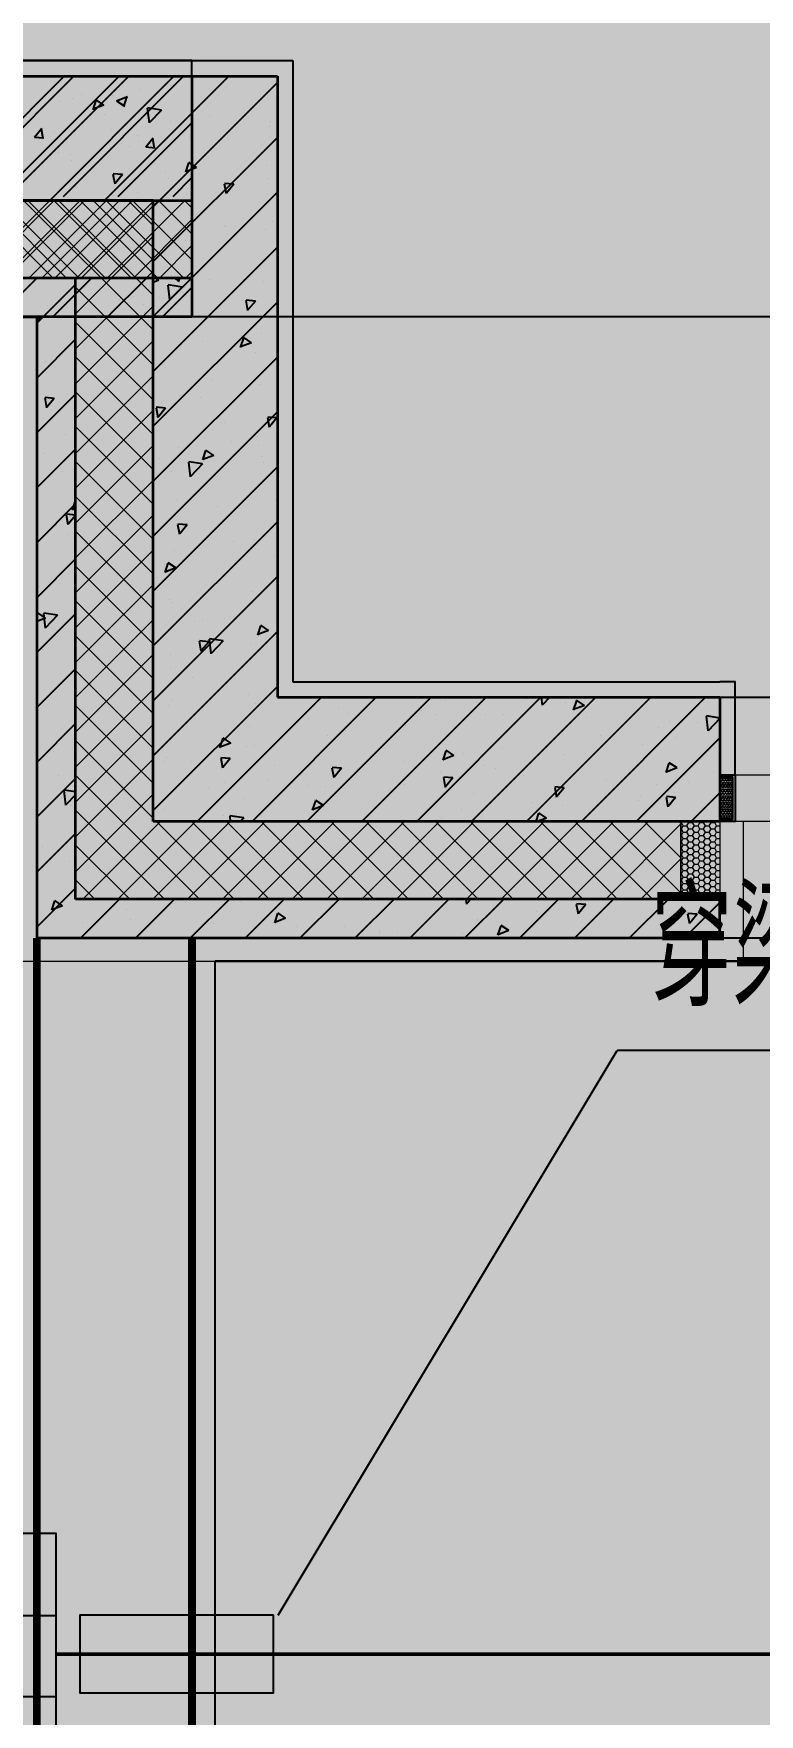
# Model space of a CAD drawing. Header units: inches. Extents: x 143994 to 247866, y 243815 to 272761.
# Drawn here: x 241054 to 241989, y 247896 to 250061 of the extents above; entities that cross this region are included whole.
import ezdxf

# ---------------------------------------------------------------- set-up
doc = ezdxf.new("R2010")
doc.units = ezdxf.units.IN
doc.header["$LTSCALE"] = 1000
doc.header["$MEASUREMENT"] = 0
doc.layers.get('DEFPOINTS').update_dxf_attribs({"color": 62})
for name, color, linetype in [('0-建筑1F', 127, 'Continuous'), ('0-建筑2F', 127, 'Continuous'), ('00给水标注', 13, 'Continuous'), ('00雨水标注', 3, 'Continuous'), ('00雨水管件', 64, 'Continuous'), ('A-S-face(建筑粉刷线)', 136, 'Continuous'), ('A-Wall-Patn', 255, 'Continuous'), ('PUB_HATCH', 8, 'Continuous'), ('立面', 8, 'Continuous')]:
    doc.layers.add(name, color=color, linetype=linetype)
for name, color, linetype, lineweight in [('00雨水管', 60, 'Continuous', 50), ('A-M-Stone', 11, 'Continuous', 15), ('A-Wall', 254, 'Continuous', 35), ('MQ-HZ幕墙绘制', 6, 'Continuous', 13), ('W-保温层', 8, 'Continuous', 13)]:
    doc.layers.add(name, color=color, linetype=linetype, lineweight=lineweight)
doc.styles.add('ECADI', font='hzs.shx', dxfattribs={"width": 0.7, "bigfont": 'hztxt.shx'})
doc.styles.get("Standard").update_dxf_attribs({"font": 'arial.ttf'})
doc.linetypes.add('Y_WATER_SUPPLY', pattern='A,3,-0.2,["Y",Standard,S=0.2,R=0,X=-0.1,Y=-0.05],-0.2', length=3.4)

# ---------------------------------------------------------------- blocks, each defined once
blk = doc.blocks.new('144')
at = {"layer": 'A-S-face(建筑粉刷线)', "color": 127}
for p, q in [((656706.9, -390130.3), (656286.9, -390130.3)), ((656706.9, -390150.3), (656706.9, -390130.3))]:
    blk.add_line(p, q, dxfattribs=at)
at = {"layer": 'A-Wall', "color": 127}
for p, q in [((656286.9, -390150.3), (656706.9, -390150.3)), ((656706.9, -390150.3), (656706.9, -390460.3)), ((656286.9, -390310.3), (656706.9, -390310.3)), ((656706.9, -390410.3), (656286.9, -390410.3)), ((656706.9, -390460.3), (656286.9, -390460.3)), ((656706.9, -390460.3), (656506.9, -390460.3))]:
    blk.add_line(p, q, dxfattribs=at)
at = {"layer": 'PUB_HATCH', "color": 127, "linetype": 'Continuous'}
for p, q in [((656399.8, -390305.3), (656554.8, -390150.3)), ((656470.5, -390305.3), (656625.5, -390150.3)), ((656541.2, -390305.3), (656696.2, -390150.3)), ((656537.1, -390182.4), (656537.1, -390182.4)), ((656553.5, -390178.6), (656553.5, -390178.6)), ((656603.6, -390172), (656603.6, -390172)), ((656609.8, -390181.9), (656623.8, -390176.5)), ((656609.8, -390181.9), (656619.7, -390188.6)), ((656619, -390189.6), (656623, -390177.5)), ((656641, -390167.4), (656641, -390167.4)), ((656679.4, -390162.1), (656679.4, -390162.1)), ((656614.5, -390184.9), (656614.5, -390184.9)), ((656504, -390228.9), (656513.7, -390217.4)), ((656515.2, -390230.9), (656512.9, -390218.4)), ((656611.9, -390305.3), (656706.9, -390210.3)), ((656504, -390228.9), (656516, -390229.9)), ((656509.7, -390231.9), (656509.7, -390231.9)), ((656616.5, -390236.4), (656616.5, -390236.4)), ((656626.7, -390240.9), (656626.7, -390240.9)), ((656638.6, -390234), (656638.6, -390234)), ((656647.5, -390241.4), (656657.1, -390229.9)), ((656647.5, -390241.4), (656659.4, -390242.5)), ((656658.7, -390243.5), (656656.4, -390230.9)), ((656534.7, -390249), (656534.7, -390249)), ((656551, -390250.9), (656551, -390250.9)), ((656551.9, -390258.8), (656551.9, -390258.8)), ((656658.7, -390263.3), (656658.7, -390263.3)), ((656682.6, -390305.3), (656706.9, -390281)), ((656606.2, -390304.2), (656606.2, -390304.2)), ((656636.1, -390300.5), (656636.1, -390300.5)), ((656700.4, -390303.2), (656700.4, -390303.2)), ((656456.9, -390460.3), (656506.9, -390410.3)), ((656527.6, -390460.3), (656577.6, -390410.3)), ((656598.3, -390460.3), (656648.3, -390410.3)), ((656684.7, -390410.3), (656690.4, -390414.1)), ((656689.7, -390415.1), (656691.3, -390410.3)), ((656537.7, -390440.3), (656537.7, -390440.3)), ((656613.9, -390438.1), (656613.9, -390438.1)), ((656631.3, -390433.7), (656631.3, -390433.7)), ((656669, -390460.3), (656706.9, -390422.4)), ((656506.9, -390466.1), (656512.8, -390460.3)), ((656527.4, -390448.7), (656527.4, -390448.7)), ((656644.5, -390444.8), (656644.5, -390444.8)), ((656645.3, -390454.4), (656645.3, -390454.4))]:
    blk.add_line(p, q, dxfattribs=at)
at = {"layer": 'W-保温层', "color": 127, "linetype": 'Continuous'}
for p, q in [((656428.1, -390310.3), (656528.1, -390410.3)), ((656429.3, -390410.3), (656529.3, -390310.3)), ((656461.8, -390310.3), (656561.8, -390410.3)), ((656463, -390410.3), (656563, -390310.3)), ((656495.5, -390310.3), (656595.5, -390410.3)), ((656496.7, -390410.3), (656596.7, -390310.3)), ((656529.1, -390310.3), (656629.1, -390410.3)), ((656530.3, -390410.3), (656630.3, -390310.3)), ((656562.8, -390310.3), (656662.8, -390410.3)), ((656564, -390410.3), (656664, -390310.3)), ((656596.5, -390310.3), (656696.5, -390410.3)), ((656597.7, -390410.3), (656697.7, -390310.3)), ((656630.2, -390310.3), (656706.9, -390387)), ((656663.8, -390310.3), (656706.9, -390353.4)), ((656697.5, -390310.3), (656706.9, -390319.7)), ((656631.4, -390410.3), (656706.9, -390334.7)), ((656665, -390410.3), (656706.9, -390368.4)), ((656698.7, -390410.3), (656706.9, -390402.1))]:
    blk.add_line(p, q, dxfattribs=at)
at = {"layer": '立面', "color": 127}
blk.add_line((657906.9, -390460.3), (656706.9, -390460.3), dxfattribs=at)
blk = doc.blocks.new('1442323')
at = {"layer": 'MQ-HZ幕墙绘制'}
h = blk.add_hatch(dxfattribs=at)
h.set_pattern_fill('HEX', color=127, angle=-90, style=0)
h.set_pattern_definition([(270, (1020.9525, 145.3926), (1.649778, -3e-16), [0.9525, -1.905]), (30, (1020.9525, 145.3926), (-0.824889, 1.4287496586), [0.9525, -1.905]), (330, (1020.9525, 144.4401), (0.824889, 1.4287496586), [0.9525, -1.905])])
h.paths.add_polyline_path([(699436.9, -391196.3), (699436.9, -391142.3), (699453.9, -391142.3), (699453.9, -391196.3)])
h = blk.add_hatch(dxfattribs=at)
h.set_pattern_fill('HONEY', color=127, scale=3)
h.set_pattern_definition([(0, (2375.541, 380841.3842), (7.14375, 4.124445), [4.7625, -9.525]), (120, (2375.541, 380841.3842), (-7.143749147, 4.124446478), [4.7625, -9.525]), (60, (2375.541, 380841.3842), (8.53e-07, 8.248891478), [-9.525, 4.7625])])
h.paths.add_polyline_path([(699436.9, -391199.3), (699436.9, -391299.3), (699386.9, -391299.3), (699386.9, -391199.3)])
at = {"layer": 'A-M-Stone', "color": 127}
for p, q in [((699466.9, -391199.3), (699466.9, -391379.3)), ((698526.9, -391379.3), (699436.9, -391379.3)), ((699466.9, -391379.3), (699436.9, -391379.3))]:
    blk.add_line(p, q, dxfattribs=at)
at = {"layer": 'A-S-face(建筑粉刷线)', "color": 127}
for p, q in [((697936.9, -390219.3), (698886.9, -390219.3)), ((698886.9, -390219.3), (698886.9, -391019.3)), ((698886.9, -391019.3), (699436.9, -391019.3))]:
    blk.add_line(p, q, dxfattribs=at)
blk.add_lwpolyline([(699456.9, -391139.3), (699456.9, -391019.3), (699436.9, -391019.3)], dxfattribs=at)
at = {"layer": 'A-Wall', "color": 127}
for p, q in [((697936.9, -390239.3), (698866.9, -390239.3)), ((698866.9, -390239.3), (698866.9, -391039.3)), ((698706.9, -390399.3), (697936.9, -390399.3)), ((698706.9, -391199.3), (698706.9, -390399.3)), ((698606.9, -390499.3), (697936.9, -390499.3)), ((698606.9, -391299.3), (698606.9, -390499.3)), ((697936.9, -390549.3), (698556.9, -390549.3)), ((698556.9, -390549.3), (698556.9, -391349.3)), ((698866.9, -391039.3), (699436.9, -391039.3)), ((699436.9, -391039.3), (699436.9, -391199.3)), ((699436.9, -391199.3), (698706.9, -391199.3)), ((699436.9, -391299.3), (698606.9, -391299.3)), ((699436.9, -391349.3), (699436.9, -391299.3)), ((698556.9, -391349.3), (699436.9, -391349.3))]:
    blk.add_line(p, q, dxfattribs=at)
at = {"layer": 'MQ-HZ幕墙绘制', "color": 127}
for p, q in [((699456.9, -391139.3), (699516.9, -391139.3)), ((699456.9, -391199.3), (699456.9, -391139.3)), ((699516.9, -391199.3), (699456.9, -391199.3))]:
    blk.add_line(p, q, dxfattribs=at)
at = {"layer": 'MQ-HZ幕墙绘制', "color": 127, "lineweight": -3}
blk.add_lwpolyline([(699456.9, -391139.3), (699456.9, -391199.3), (699439.9, -391199.3), (699439.9, -391199.3), (699436.9, -391199.3), (699436.9, -391196.3), (699453.9, -391196.3), (699453.9, -391142.3), (699436.9, -391142.3), (699436.9, -391139.3), (699439.9, -391139.3), (699439.9, -391139.3), (699456.9, -391139.3, -0.000051)], format="xyb", dxfattribs=at)
at = {"layer": 'MQ-HZ幕墙绘制', "color": 127}
blk.add_lwpolyline([(699436.9, -391199.3), (699436.9, -391299.3), (699386.9, -391299.3), (699386.9, -391199.3)], close=True, dxfattribs=at)
at = {"layer": 'PUB_HATCH', "color": 127, "linetype": 'Continuous'}
for p, q in [((698592.3, -390239.3), (698432.3, -390399.3)), ((698663, -390239.3), (698503, -390399.3)), ((698733.7, -390239.3), (698573.7, -390399.3)), ((698579.7, -390245.9), (698579.7, -390245.9)), ((698804.4, -390239.3), (698644.4, -390399.3)), ((698866.9, -390247.5), (698706.9, -390407.5)), ((698731.3, -390242.4), (698731.3, -390242.4)), ((698773, -390239.3), (698773.1, -390240.1)), ((698773.7, -390239.3), (698773.5, -390239.5)), ((698614.6, -390262.4), (698614.6, -390262.4)), ((698643.4, -390276.6), (698633.5, -390269.9)), ((698655.1, -390264.2), (698655.1, -390264.2)), ((698756.1, -390251.4), (698756.1, -390251.4)), ((698633.1, -390270.4), (698629, -390282.5)), ((698643.4, -390276.6), (698629.4, -390282)), ((698644.5, -390288.7), (698644.5, -390288.7)), ((698699.4, -390280.6), (698701.6, -390299.6)), ((698717.6, -390283), (698699.8, -390280.2)), ((698717.6, -390283), (698702, -390299.2)), ((698779.2, -390291.6), (698779.2, -390291.6)), ((698579.9, -390311), (698579.9, -390311)), ((698653.4, -390308.2), (698653.4, -390308.2)), ((698729.2, -390298.2), (698729.2, -390298.2)), ((698751.3, -390293.2), (698751.3, -390293.2)), ((698856.4, -390303.9), (698856.4, -390303.9)), ((698858, -390297.7), (698858, -390297.7)), ((698652.6, -390330.8), (698652.6, -390330.8)), ((698686.7, -390315.5), (698686.7, -390315.5)), ((698866.9, -390318.2), (698706.9, -390478.2)), ((698753.7, -390318), (698753.7, -390318)), ((698793.4, -390320), (698793.4, -390320)), ((698752.5, -390350.9), (698748.4, -390363)), ((698762.8, -390357.1), (698752.9, -390350.4)), ((698839.6, -390341.7), (698839.6, -390341.7)), ((698852.9, -390353.9), (698852.9, -390353.9)), ((698655.1, -390365.4), (698657.4, -390378)), ((698667.5, -390365.9), (698655.5, -390364.9)), ((698667.5, -390365.9), (698657.8, -390377.4)), ((698676.5, -390377.1), (698676.5, -390377.1)), ((698723, -390361.7), (698723, -390361.7)), ((698726.6, -390370.5), (698726.6, -390370.5)), ((698762.8, -390357.1), (698748.8, -390362.5)), ((698798.6, -390378), (698800.9, -390390.5)), ((698810.9, -390378.5), (698799, -390377.4)), ((698853.9, -390370.5), (698853.9, -390370.5)), ((698600.8, -390387), (698600.8, -390387)), ((698606.4, -390381.7), (698606.4, -390381.7)), ((698650.2, -390397.4), (698650.2, -390397.4)), ((698866.9, -390388.9), (698706.9, -390548.9)), ((698751.2, -390384.6), (698751.2, -390384.6)), ((698810.9, -390378.5), (698801.3, -390390)), ((698754.5, -390422.2), (698754.5, -390422.2)), ((698799.4, -390431.7), (698799.4, -390431.7)), ((698800.3, -390432.7), (698800.3, -390432.7)), ((698851.5, -390437.1), (698851.5, -390437.1)), ((698861.3, -390426.8), (698861.3, -390426.8)), ((698866.9, -390459.6), (698706.9, -390619.6)), ((698748.8, -390451.2), (698748.8, -390451.2)), ((698847.3, -390475.6), (698847.3, -390475.6)), ((698606.9, -390507.5), (698556.9, -390557.5)), ((698714.1, -390502.1), (698706.9, -390497.3)), ((698714.1, -390502.1), (698706.9, -390504.9)), ((698744.1, -390510.9), (698726.3, -390508.1)), ((698730.7, -390495.7), (698730.7, -390495.7)), ((698779.3, -390501.5), (698779.3, -390501.5)), ((698823.4, -390501.6), (698823.4, -390501.6)), ((698849.1, -390503.7), (698849.1, -390503.7)), ((698714.7, -390523.9), (698714.7, -390523.9)), ((698725.9, -390508.5), (698728.1, -390527.5)), ((698744.1, -390510.9), (698728.5, -390527.1)), ((698746.4, -390517.8), (698746.4, -390517.8)), ((698747.7, -390511.6), (698747.7, -390511.6)), ((698821.5, -390528.4), (698821.5, -390528.4)), ((698826.3, -390528.4), (698828.6, -390541)), ((698838.7, -390528.9), (698826.7, -390527.9)), ((698838.7, -390528.9), (698829, -390540.4)), ((698571.3, -390534.8), (698571.3, -390534.8)), ((698866.9, -390530.3), (698706.9, -390690.3)), ((698846.6, -390570.3), (698846.6, -390570.3)), ((698606.9, -390578.2), (698556.9, -390628.2)), ((698743.9, -390584.3), (698743.9, -390584.3)), ((698770.8, -390580.5), (698770.8, -390580.5)), ((698823.2, -390576.5), (698819.1, -390588.6)), ((698833.5, -390582.7), (698819.5, -390588)), ((698820.9, -390573.9), (698820.9, -390573.9)), ((698833.5, -390582.7), (698823.6, -390575.9)), ((698568.8, -390607.1), (698568.8, -390607.1)), ((698866.9, -390601.1), (698706.9, -390761.1)), ((698722.4, -390615), (698722.4, -390615)), ((698839, -390595), (698839, -390595)), ((698569, -390621.6), (698569, -390621.6)), ((698605.8, -390635), (698605.8, -390635)), ((698782.5, -390630.6), (698782.5, -390630.6)), ((698844.2, -390636.8), (698844.2, -390636.8)), ((698606.9, -390648.9), (698556.9, -390698.9)), ((698567.2, -390653.8), (698569.5, -390666.3)), ((698579.5, -390654.3), (698567.6, -390653.2)), ((698579.5, -390654.3), (698569.9, -390665.7)), ((698718.2, -390659.4), (698718.2, -390659.4)), ((698741.5, -390650.9), (698741.5, -390650.9)), ((698768.3, -390652.8), (698768.3, -390652.8)), ((698866.9, -390671.8), (698706.9, -390831.8)), ((698710.6, -390666.3), (698712.9, -390678.8)), ((698723, -390666.8), (698711, -390665.8)), ((698723, -390666.8), (698713.3, -390678.3)), ((698854.1, -390678.9), (698856.4, -390691.4)), ((698866.4, -390679.4), (698854.5, -390678.3)), ((698866.4, -390679.4), (698856.8, -390690.8)), ((698593.8, -390700.9), (698593.8, -390700.9)), ((698798.8, -390685), (698798.8, -390685)), ((698557.2, -390705.7), (698556.9, -390706)), ((698557.2, -390705.7), (698556.9, -390705.7)), ((698606.9, -390719.6), (698556.9, -390769.6)), ((698739.1, -390717.5), (698739.1, -390717.5)), ((698774.5, -390721.5), (698770.5, -390733.6)), ((698784.9, -390727.7), (698774.9, -390721)), ((698807.3, -390709.9), (698807.3, -390709.9)), ((698841.8, -390703.4), (698841.8, -390703.4)), ((698842, -390715.1), (698842, -390715.1)), ((698565.5, -390725), (698565.5, -390725)), ((698866.9, -390742.5), (698706.9, -390902.5)), ((698715.7, -390731.7), (698715.7, -390731.7)), ((698742.7, -390732.3), (698742.7, -390732.3)), ((698752.4, -390736.4), (698754.7, -390755.4)), ((698770.6, -390738.8), (698752.8, -390736.1)), ((698770.6, -390738.8), (698755.1, -390755.1)), ((698784.9, -390727.7), (698770.9, -390733.1)), ((698846.7, -390728.9), (698846.7, -390728.9)), ((698849.5, -390736.8), (698849.5, -390736.8)), ((698589.9, -390748.3), (698589.9, -390748.3)), ((698730.1, -390748.9), (698730.1, -390748.9)), ((698606.5, -390786), (698602.4, -390798.1)), ((698606.9, -390785.5), (698606.9, -390785.5)), ((698736.6, -390784.1), (698736.6, -390784.1)), ((698839.3, -390770), (698839.3, -390770)), ((698865.1, -390784), (698865.1, -390784)), ((698606.9, -390790.3), (698556.9, -390840.3)), ((698594.9, -390804.2), (698597.2, -390816.7)), ((698606.9, -390804.7), (698595.3, -390803.6)), ((698606.9, -390805.1), (698597.6, -390816.2)), ((698606.9, -390796), (698602.8, -390797.6)), ((698789.4, -390794), (698789.4, -390794)), ((698597, -390830), (698597, -390830)), ((698866.9, -390813.2), (698706.9, -390973.2)), ((698738.4, -390816.7), (698740.7, -390829.3)), ((698750.7, -390817.2), (698738.8, -390816.2)), ((698750.7, -390817.2), (698741.1, -390828.7)), ((698734.2, -390850.7), (698734.2, -390850.7)), ((698810.5, -390839), (698810.5, -390839)), ((698836.9, -390836.6), (698836.9, -390836.6)), ((698838.5, -390848.2), (698838.5, -390848.2)), ((698606.9, -390861.1), (698556.9, -390911.1)), ((698725.9, -390866.6), (698721.8, -390878.6)), ((698721.8, -390868.2), (698721.8, -390868.2)), ((698736.2, -390872.7), (698722.2, -390878.1)), ((698736.2, -390872.7), (698726.2, -390866)), ((698736.7, -390872.8), (698736.7, -390872.8)), ((698812.5, -390862.9), (698812.5, -390862.9)), ((698862.6, -390856.3), (698862.6, -390856.3)), ((698560.4, -390896.1), (698560.4, -390896.1)), ((698605.2, -390888.3), (698605.2, -390888.3)), ((698866.9, -390883.9), (698706.9, -391043.9)), ((698728.6, -390913.8), (698728.6, -390913.8)), ((698731.8, -390917.2), (698731.8, -390917.2)), ((698834.5, -390903.2), (698834.5, -390903.2)), ((698835.4, -390918.3), (698835.4, -390918.3)), ((698557.8, -390931.1), (698556.9, -390933.7)), ((698606.9, -390931.8), (698556.9, -390981.8)), ((698568.1, -390937.2), (698556.9, -390941.5)), ((698557.2, -390931.6), (698557.2, -390931.6)), ((698568.1, -390937.2), (698558.2, -390930.5)), ((698565.5, -390931.3), (698567.7, -390950.3)), ((698583.7, -390933.6), (698565.9, -390930.9)), ((698583.7, -390933.6), (698568.1, -390949.9)), ((698770.8, -390940.6), (698770.8, -390940.6)), ((698798.2, -390938.2), (698798.2, -390938.2)), ((698810, -390935.2), (698810, -390935.2)), ((698866.9, -390954.6), (698706.9, -391114.6)), ((698759.9, -390941.7), (698759.9, -390941.7)), ((698845.2, -390947.1), (698841.2, -390959.2)), ((698855.6, -390953.2), (698841.6, -390958.6)), ((698855.6, -390953.2), (698845.6, -390946.5)), ((698557.8, -390968.3), (698557.8, -390968.3)), ((698564.9, -390978.3), (698564.9, -390978.3)), ((698729.3, -390983.8), (698729.3, -390983.8)), ((698766.1, -390967.2), (698768.4, -390979.7)), ((698778.5, -390967.7), (698766.5, -390966.6)), ((698778.5, -390967.7), (698768.8, -390979.2)), ((698779, -390964.4), (698781.2, -390983.4)), ((698797.1, -390966.7), (698779.4, -390964)), ((698797.1, -390966.7), (698781.6, -390983)), ((698832, -390969.7), (698832, -390969.7)), ((698846.1, -390982.1), (698846.1, -390982.1)), ((698606.9, -391002.5), (698556.9, -391052.5)), ((698729.5, -391002.2), (698729.5, -391002.2)), ((698866.9, -391025.3), (698706.9, -391185.3)), ((698707.3, -391020.6), (698707.3, -391020.6)), ((698757.3, -391014), (698757.3, -391014)), ((698731.8, -391042.8), (698731.8, -391042.8)), ((698923.6, -391039.3), (698763.6, -391199.3)), ((698829.6, -391036.3), (698829.6, -391036.3)), ((698994.4, -391039.3), (698834.4, -391199.3)), ((698838.6, -391047.4), (698838.6, -391047.4)), ((699065.1, -391039.3), (698905.1, -391199.3)), ((698960.7, -391039.3), (698960.6, -391039.7)), ((699135.8, -391039.3), (698975.8, -391199.3)), ((699206.5, -391039.3), (699046.5, -391199.3)), ((699083.2, -391043.1), (699083.2, -391043.1)), ((699277.2, -391039.3), (699117.2, -391199.3)), ((699187.8, -391041.4), (699187.8, -391041.4)), ((699347.9, -391039.3), (699187.9, -391199.3)), ((699206.9, -391039.3), (699208.1, -391049.6)), ((699217.9, -391039.3), (699208.5, -391049.2)), ((699238.6, -391046), (699238.6, -391046)), ((699252.1, -391043.6), (699248, -391055.7)), ((699262.4, -391049.8), (699252.4, -391043.1)), ((699418.6, -391039.3), (699258.6, -391199.3)), ((698726.9, -391050.4), (698726.9, -391050.4)), ((698906.8, -391066.3), (698906.8, -391066.3)), ((698945.3, -391051.9), (698945.3, -391051.9)), ((698956.8, -391059.7), (698956.8, -391059.7)), ((699052.1, -391056.4), (699052.1, -391056.4)), ((699071.1, -391061.4), (699071.1, -391061.4)), ((699134.8, -391061), (699134.8, -391061)), ((699158.9, -391060.9), (699158.9, -391060.9)), ((699262.4, -391049.8), (699248.4, -391055.2)), ((699265.6, -391065.4), (699265.6, -391065.4)), ((699372.4, -391069.9), (699372.4, -391069.9)), ((699419.3, -391063.7), (699421.5, -391082.7)), ((699436.9, -391066), (699419.7, -391063.3)), ((699436.9, -391066.6), (699421.9, -391082.3)), ((698606.9, -391073.2), (698556.9, -391123.2)), ((698796.6, -391092.1), (698792.5, -391104.2)), ((698806.9, -391098.3), (698797, -391091.6)), ((698831, -391076.3), (698831, -391076.3)), ((698931, -391087.9), (698931, -391087.9)), ((698954.5, -391081.5), (698954.5, -391081.5)), ((699032.1, -391075.1), (699032.1, -391075.1)), ((699282.7, -391088.8), (699282.7, -391088.8)), ((699436.9, -391091.7), (699329.3, -391199.3)), ((699358.4, -391078.8), (699358.4, -391078.8)), ((699380.8, -391091.4), (699380.8, -391091.4)), ((699408.5, -391072.2), (699408.5, -391072.2)), ((698578.9, -391109.5), (698578.9, -391109.5)), ((698806.9, -391098.3), (698792.9, -391103.6)), ((698827.2, -391102.9), (698827.2, -391102.9)), ((698837.9, -391101.5), (698837.9, -391101.5)), ((699084, -391108.1), (699080, -391120.2)), ((699094.3, -391114.3), (699080.3, -391119.7)), ((699094.3, -391114.3), (699084.4, -391107.6)), ((699106.3, -391112), (699106.3, -391112)), ((699156.4, -391105.4), (699156.4, -391105.4)), ((699236.2, -391112.6), (699236.2, -391112.6)), ((699264.2, -391111.4), (699264.2, -391111.4)), ((699337.2, -391099.8), (699337.2, -391099.8)), ((698721.2, -391121.5), (698721.2, -391121.5)), ((698724.5, -391117), (698724.5, -391117)), ((698756.6, -391122.2), (698756.6, -391122.2)), ((698793.9, -391117.6), (698796.2, -391130.2)), ((698806.2, -391118.1), (698794.3, -391117.1)), ((698806.2, -391118.1), (698796.6, -391129.6)), ((698863.4, -391126.7), (698863.4, -391126.7)), ((698937.3, -391130.2), (698939.6, -391142.7)), ((698949.7, -391130.7), (698937.7, -391129.6)), ((698949.7, -391130.7), (698940, -391142.2)), ((698970.1, -391131.2), (698970.1, -391131.2)), ((699030.5, -391122), (699030.5, -391122)), ((699076.9, -391135.7), (699076.9, -391135.7)), ((699132.3, -391127.6), (699132.3, -391127.6)), ((699147.5, -391131.4), (699147.5, -391131.4)), ((699371.4, -391124.1), (699367.4, -391136.2)), ((699381.8, -391130.3), (699367.8, -391135.7)), ((699381.8, -391130.3), (699371.8, -391123.6)), ((699428.7, -391135.3), (699428.7, -391135.3)), ((698606.9, -391143.9), (698556.9, -391193.9)), ((698585.3, -391140), (698585.3, -391140)), ((698604.6, -391141.5), (698604.6, -391141.5)), ((698778.4, -391155.2), (698778.4, -391155.2)), ((698798.8, -391149), (698798.8, -391149)), ((698854.2, -391145.2), (698854.2, -391145.2)), ((698904.2, -391138.6), (698904.2, -391138.6)), ((698905.6, -391153.5), (698905.6, -391153.5)), ((698928.6, -391154.5), (698928.6, -391154.5)), ((699029.6, -391141.7), (699029.6, -391141.7)), ((699030.9, -391151.4), (699030.9, -391151.4)), ((699080.8, -391142.7), (699083.1, -391155.3)), ((699093.1, -391143.2), (699081.2, -391142.2)), ((699093.1, -391143.2), (699083.5, -391154.7)), ((699183.7, -391140.2), (699183.7, -391140.2)), ((699224.2, -391155.3), (699226.5, -391167.8)), ((699236.6, -391155.8), (699224.6, -391154.7)), ((699236.6, -391155.8), (699226.9, -391167.3)), ((699290.4, -391144.7), (699290.4, -391144.7)), ((699305.8, -391157.7), (699305.8, -391157.7)), ((699312.1, -391155.3), (699312.1, -391155.3)), ((699355.9, -391151.1), (699355.9, -391151.1)), ((699397.2, -391149.2), (699397.2, -391149.2)), ((698592, -391159.2), (698594.2, -391178.2)), ((698606.9, -391161.1), (698592.4, -391158.8)), ((698606.9, -391165), (698594.6, -391177.8)), ((698602, -391178.4), (698602, -391178.4)), ((698824.7, -391169.5), (698824.7, -391169.5)), ((698916, -391172.6), (698911.9, -391184.7)), ((698926.3, -391178.8), (698912.3, -391184.2)), ((698914.3, -391171.5), (698914.3, -391171.5)), ((698926.3, -391178.8), (698916.3, -391172.1)), ((699012.3, -391158), (699012.3, -391158)), ((699119.1, -391162.6), (699119.1, -391162.6)), ((699195.4, -391175.3), (699195.4, -391175.3)), ((699225.8, -391167.1), (699225.8, -391167.1)), ((699230.1, -391167.7), (699230.1, -391167.7)), ((699233.8, -391179.2), (699233.8, -391179.2)), ((699332.6, -391171.6), (699332.6, -391171.6)), ((699334.8, -391166.4), (699334.8, -391166.4)), ((699367.7, -391167.8), (699370, -391180.4)), ((699380, -391168.3), (699368.1, -391167.3)), ((699380, -391168.3), (699370.4, -391179.8)), ((699436.9, -391162.4), (699400, -391199.3)), ((698722.1, -391183.5), (698722.1, -391183.5)), ((698797.6, -391191.5), (698797.6, -391191.5)), ((698805.5, -391192.3), (698806.3, -391199.3)), ((698823.7, -391194.7), (698805.9, -391191.9)), ((698823.7, -391194.7), (698819.2, -391199.3)), ((699053.7, -391190.9), (699053.7, -391190.9)), ((699078.8, -391195.4), (699078.8, -391195.4)), ((699103.7, -391184.3), (699103.7, -391184.3)), ((699129.9, -391194.2), (699129.9, -391194.2)), ((699203.4, -391188.6), (699199.8, -391199.3)), ((699213.7, -391194.8), (699202, -391199.3)), ((699213.7, -391194.8), (699203.8, -391188.1)), ((698606.9, -391214.6), (698556.9, -391264.6)), ((698564.3, -391231.5), (698564.3, -391231.5)), ((698599.5, -391250.7), (698599.5, -391250.7)), ((698606.9, -391285.3), (698556.9, -391335.3)), ((698579.9, -391301.6), (698575.8, -391313.7)), ((698590.2, -391307.8), (698576.2, -391313.2)), ((698590.2, -391307.8), (698580.3, -391301.1)), ((698663.6, -391299.3), (698613.6, -391349.3)), ((698734.4, -391299.3), (698684.4, -391349.3)), ((698748.9, -391303), (698748.9, -391303)), ((698805.1, -391299.3), (698755.1, -391349.3)), ((698819.9, -391302.6), (698819.9, -391302.6)), ((698875.8, -391299.3), (698825.8, -391349.3)), ((698946.5, -391299.3), (698896.5, -391349.3)), ((699017.2, -391299.3), (698967.2, -391349.3)), ((699087.9, -391299.3), (699037.9, -391349.3)), ((699158.6, -391299.3), (699108.6, -391349.3)), ((699109.7, -391299.3), (699110.8, -391305.7)), ((699116.1, -391299.3), (699111.2, -391305.1)), ((699229.3, -391299.3), (699179.3, -391349.3)), ((699300, -391299.3), (699250, -391349.3)), ((699250.6, -391308.9), (699250.6, -391308.9)), ((699252, -391305.7), (699254.3, -391318.2)), ((699264.3, -391306.2), (699252.4, -391305.2)), ((699264.3, -391306.2), (699254.7, -391317.7)), ((699370.7, -391299.3), (699320.7, -391349.3)), ((699329.9, -391299.5), (699329.9, -391299.5)), ((699436.9, -391303.8), (699391.5, -391349.3)), ((698571.1, -391321.5), (698571.1, -391321.5)), ((698616.2, -391329.5), (698616.2, -391329.5)), ((698673.2, -391312.9), (698673.2, -391312.9)), ((698677.9, -391326), (698677.9, -391326)), ((698717.2, -391316.7), (698717.2, -391316.7)), ((698784.6, -391330.5), (698784.6, -391330.5)), ((698867.3, -391317.7), (698863.2, -391329.7)), ((698877.6, -391323.8), (698863.6, -391329.2)), ((698877.6, -391323.8), (698867.7, -391317.1)), ((699070.6, -391314.7), (699070.6, -391314.7)), ((699124.8, -391325.4), (699124.8, -391325.4)), ((699125, -391327.3), (699125, -391327.3)), ((699200.6, -391315.5), (699200.6, -391315.5)), ((699228.9, -391312.3), (699228.9, -391312.3)), ((699395.4, -391318.3), (699397.8, -391330.8)), ((699407.8, -391318.8), (699395.8, -391317.7)), ((699407.8, -391318.8), (699398.1, -391330.3)), ((698613.3, -391348.4), (698613.3, -391348.4)), ((698891.4, -391335), (698891.4, -391335)), ((698948.4, -391348.7), (698948.4, -391348.7)), ((698953.9, -391334.7), (698953.9, -391334.7)), ((698998.2, -391339.5), (698998.2, -391339.5)), ((698998.5, -391342.1), (698998.5, -391342.1)), ((699022.3, -391341.4), (699022.3, -391341.4)), ((699104.9, -391344.1), (699104.9, -391344.1)), ((699154.7, -391333.7), (699150.7, -391345.8)), ((699165.1, -391339.8), (699151, -391345.2)), ((699165.1, -391339.8), (699155.1, -391333.1)), ((699211.7, -391348.6), (699211.7, -391348.6)), ((699380.2, -391344.6), (699380.2, -391344.6))]:
    blk.add_line(p, q, dxfattribs=at)
at = {"layer": 'PUB_HATCH', "color": 127}
blk.add_line((699466.9, -391379.3), (701506.9, -391379.3), dxfattribs=at)
at = {"layer": 'W-保温层', "color": 127}
for p, q in [((697986.9, -390399.3), (698706.9, -390399.3)), ((698706.9, -390399.3), (698706.9, -391199.3)), ((698606.9, -390499.3), (697986.9, -390499.3)), ((698606.9, -391299.3), (698606.9, -390499.3)), ((698706.9, -391199.3), (699386.9, -391199.3)), ((699386.9, -391199.3), (699386.9, -391299.3)), ((699386.9, -391299.3), (698606.9, -391299.3))]:
    blk.add_line(p, q, dxfattribs=at)
at = {"layer": 'W-保温层', "color": 127, "linetype": 'Continuous'}
for p, q in [((698473.6, -390499.3), (698573.6, -390399.3)), ((698595.1, -390499.3), (698495.1, -390399.3)), ((698518.5, -390499.3), (698618.5, -390399.3)), ((698706.9, -390566.2), (698540, -390399.3)), ((698563.4, -390499.3), (698663.4, -390399.3)), ((698706.9, -390521.3), (698584.9, -390399.3)), ((698706.9, -390476.4), (698629.8, -390399.3)), ((698706.9, -390431.5), (698674.7, -390399.3)), ((698606.9, -390500.7), (698706.9, -390400.7)), ((698606.9, -390545.6), (698706.9, -390445.6)), ((698606.9, -390590.5), (698706.9, -390490.5)), ((698706.9, -390611.1), (698606.9, -390511.1)), ((698606.9, -390635.4), (698706.9, -390535.4)), ((698706.9, -390656), (698606.9, -390556)), ((698606.9, -390680.3), (698706.9, -390580.3)), ((698706.9, -390700.9), (698606.9, -390600.9)), ((698606.9, -390725.2), (698706.9, -390625.2)), ((698706.9, -390745.8), (698606.9, -390645.8)), ((698606.9, -390770.1), (698706.9, -390670.1)), ((698706.9, -390790.7), (698606.9, -390690.7)), ((698606.9, -390815), (698706.9, -390715)), ((698706.9, -390835.6), (698606.9, -390735.6)), ((698606.9, -390859.9), (698706.9, -390759.9)), ((698706.9, -390880.5), (698606.9, -390780.5)), ((698606.9, -390904.8), (698706.9, -390804.8)), ((698706.9, -390925.4), (698606.9, -390825.4)), ((698606.9, -390949.7), (698706.9, -390849.7)), ((698706.9, -390970.3), (698606.9, -390870.3)), ((698606.9, -390994.6), (698706.9, -390894.6)), ((698706.9, -391015.2), (698606.9, -390915.2)), ((698606.9, -391039.5), (698706.9, -390939.5)), ((698706.9, -391060.1), (698606.9, -390960.1)), ((698606.9, -391084.4), (698706.9, -390984.4)), ((698706.9, -391105), (698606.9, -391005)), ((698606.9, -391129.3), (698706.9, -391029.3)), ((698706.9, -391149.9), (698606.9, -391049.9)), ((698606.9, -391174.2), (698706.9, -391074.2)), ((698706.9, -391194.8), (698606.9, -391094.8)), ((698606.9, -391219.1), (698706.9, -391119.1)), ((698766.5, -391299.3), (698606.9, -391139.7)), ((698606.9, -391264), (698706.9, -391164)), ((698721.6, -391299.3), (698606.9, -391184.6)), ((698616.5, -391299.3), (698716.5, -391199.3)), ((698661.4, -391299.3), (698761.4, -391199.3)), ((698706.3, -391299.3), (698806.3, -391199.3)), ((698811.4, -391299.3), (698711.4, -391199.3)), ((698751.2, -391299.3), (698851.2, -391199.3)), ((698856.3, -391299.3), (698756.3, -391199.3)), ((698796.1, -391299.3), (698896.1, -391199.3)), ((698901.2, -391299.3), (698801.2, -391199.3)), ((698841, -391299.3), (698941, -391199.3)), ((698946.1, -391299.3), (698846.1, -391199.3)), ((698885.9, -391299.3), (698985.9, -391199.3)), ((698991, -391299.3), (698891, -391199.3)), ((698930.8, -391299.3), (699030.8, -391199.3)), ((699035.9, -391299.3), (698935.9, -391199.3)), ((698975.7, -391299.3), (699075.7, -391199.3)), ((699080.8, -391299.3), (698980.8, -391199.3)), ((699020.6, -391299.3), (699120.6, -391199.3)), ((699125.7, -391299.3), (699025.7, -391199.3)), ((699065.6, -391299.3), (699165.6, -391199.3)), ((699170.6, -391299.3), (699070.6, -391199.3)), ((699110.5, -391299.3), (699210.5, -391199.3)), ((699215.5, -391299.3), (699115.5, -391199.3)), ((699155.4, -391299.3), (699255.4, -391199.3)), ((699260.4, -391299.3), (699160.4, -391199.3)), ((699200.3, -391299.3), (699300.3, -391199.3)), ((699305.3, -391299.3), (699205.3, -391199.3)), ((699245.2, -391299.3), (699345.2, -391199.3)), ((699350.2, -391299.3), (699250.2, -391199.3)), ((699386.9, -391291.1), (699295.1, -391199.3)), ((699386.9, -391246.2), (699340, -391199.3)), ((699386.9, -391201.3), (699384.9, -391199.3)), ((699290.1, -391299.3), (699386.9, -391202.4)), ((698676.7, -391299.3), (698606.9, -391229.6)), ((699335, -391299.3), (699386.9, -391247.3)), ((698631.8, -391299.3), (698606.9, -391274.5)), ((699379.9, -391299.3), (699386.9, -391292.2))]:
    blk.add_line(p, q, dxfattribs=at)
blk = doc.blocks.new('雨水口')
at = {"layer": '00雨水管件'}
for p, q in [((641335.4, -256989.9), (641335.4, -256824.7)), ((641439.6, -256989.9), (641439.6, -256824.7))]:
    blk.add_line(p, q, dxfattribs=at)
blk.add_lwpolyline([(641234.5, -256824.7), (641545.4, -256824.7), (641545.4, -256989.9), (641234.5, -256989.9)], close=True, dxfattribs=at)

msp = doc.modelspace()

# ---------------------------------------------------------------- hatches: boundary and pattern name
at = {"layer": 'DEFPOINTS'}
h = msp.add_hatch(dxfattribs=at)
h.set_pattern_fill('ANSI31', color=250)
h.set_pattern_definition([(45, (0, 0), (-1.122532015, 1.122532015), [])])
h.paths.add_polyline_path([(247866.03, 243814.78), (223286.02, 243814.78), (223286.02, 270814.78), (247866.03, 270814.78)])

# ---------------------------------------------------------------- linework, layer by layer
at = {"layer": '00雨水标注', "color": 1}
for p in [(241369.14, 248023.73), (243062.77, 248751.16)]:
    msp.add_line(p, (241805.76, 248751.16), dxfattribs=at)
msp.add_lwpolyline([(241363.2, 248023.73), (241113.59, 248023.73), (241113.59, 247923.73), (241363.2, 247923.73)], close=True, dxfattribs=at)
at = {"layer": '00雨水管', "linetype": 'Y_WATER_SUPPLY', "ltscale": 0.5}
msp.add_line((246027.31, 247973.76), (241083.2, 247973.76), dxfattribs=at)
at = {"layer": 'A-M-Stone'}
msp.add_lwpolyline([(235828.2, 246646.1), (240878.2, 246646.1), (240878.2, 246146.1), (241288.2, 246146.1), (241288.2, 248866.1)], dxfattribs=at)
at = {"layer": 'A-Wall'}
for p, q in [((241058.2, 248896.1), (241058.2, 247026.1)), ((241258.2, 248896.1), (241258.2, 247026.1))]:
    msp.add_line(p, q, dxfattribs=at)
at = {"layer": 'A-Wall', "const_width": 10}
msp.add_lwpolyline([(241058.2, 248896.1), (241058.2, 247026.1), (240908.2, 247026.1), (240908.2, 246176.1), (241258.2, 246176.1), (241258.2, 248896.1)], dxfattribs=at)
at = {"layer": 'A-Wall-Patn'}
for p, q in [((233908.2, 250006.1), (241368.2, 250006.1)), ((241368.2, 249206.1), (241368.2, 250006.1)), ((234218.2, 249696.1), (241058.2, 249696.1)), ((241058.2, 248896.1), (241058.2, 249696.1)), ((241368.2, 249206.1), (244708.2, 249206.1)), ((241058.2, 248896.1), (245018.2, 248896.1))]:
    msp.add_line(p, q, dxfattribs=at)
at = {"layer": 'A-Wall-Patn', "color": 11}
msp.add_lwpolyline([(245048.2, 250671.1), (245048.2, 248866.1), (241288.2, 248866.1)], dxfattribs=at)
at = {"layer": 'DEFPOINTS'}
msp.add_lwpolyline([(241288.2, 246876.1), (241288.2, 248866.1), (242828.2, 248866.1), (242828.2, 248646.1), (242678.2, 248646.1), (242678.2, 248496.1), (242828.2, 248496.1), (242828.2, 248326.1), (242378.2, 248326.1), (242378.2, 248176.1), (242528.2, 248176.1), (242528.2, 248006.1), (242078.2, 248006.1), (242078.2, 247806.1)], dxfattribs=at)

# ---------------------------------------------------------------- block references
at = {"layer": '0-建筑1F'}
msp.add_blockref('144', (-415448.72, 640156.38), dxfattribs=at)
at = {"layer": '0-建筑2F'}
msp.add_blockref('1442323', (-457498.72, 640245.41), dxfattribs=at)
at = {"layer": '00给水标注', "xscale": -1, "rotation": 270}
msp.add_blockref('雨水口', (497907.86, -393416.15), dxfattribs=at)

# ---------------------------------------------------------------- texts
at = {"layer": '00雨水标注', "color": 1, "style": 'ECADI', "width": 0.7}
msp.add_text('穿梁预留UPVC套管%%C150', height=150, rotation=0, dxfattribs=at).set_placement((241849.57, 248807.88))

doc.saveas('drawing.dxf')
